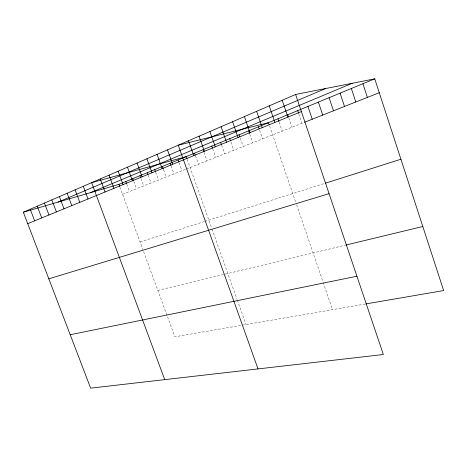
<?xml version="1.0" encoding="UTF-8"?>
<svg xmlns="http://www.w3.org/2000/svg" width="467" height="467" viewBox="0 0 467 467"><rect width="100%" height="100%" fill="white"/><g stroke="black" fill="none" stroke-linecap="round" stroke-linejoin="round"><path stroke-width="0.35" stroke-dasharray="2.33 1.75" d="M122.552 194.266L185.72 169.276M186.345 169.025L303.906 122.512M140.059 241.953L203.997 221.679M204.692 221.457L324.618 183.438M157.846 290.404L345.446 245.157M365.317 304.023L174.88 336.783L143.042 250.073M119.891 187.01L142.791 249.401M126.761 184.208L129.447 191.54M140.946 178.423L143.667 185.913M133.784 181.342L136.487 188.756M148.197 175.265L151.004 183.011M163.532 169.76L166.147 177.016M155.669 172.218L158.494 180.046M171.091 165.919L173.963 173.928M187.197 159.346L211.808 228.456M212.036 229.099L237.09 299.464M237.329 300.147L246.021 324.547M179.054 162.668L181.949 170.764M195.469 155.785L198.463 164.232M203.98 152.306L207.004 160.852M221.603 145.109L224.668 153.865M212.689 148.745L215.736 157.402M230.961 142.061L233.815 150.246M240.231 138.063L243.179 146.545M249.798 134.163L252.764 142.75M259.594 130.17L262.582 138.862M279.161 122.191L282.202 131.104M269.628 126.078L295.932 202.853M296.615 204.844L322.966 281.759M323.193 282.424L332.527 309.662M288.851 118.028L291.98 127.234M298.839 113.96L301.986 123.276"/><path stroke-width="0.7" d="M295.605 94.457L383.343 354.517L90.633 388.147L23.35 212.205L295.605 94.457L374.756 78.853L443.65 290.55L366.029 303.9M58.159 202.071L325.616 88.543M90.493 192.655L352.258 83.289M23.35 212.205L118.922 184.372L374.756 78.853M27.734 223.664L301.384 111.584M304.548 122.261L379.262 92.7M325.306 183.216L400.919 159.241M48.825 278.822L329.072 193.653M346.152 244.988L422.804 226.501M70.213 334.74L356.928 276.225M30.221 209.234L34.64 220.833M44.458 203.075L48.959 214.966M37.249 206.192L41.715 217.937M51.837 199.888L56.384 211.93M67.16 193.256L71.795 205.614M59.402 196.613L63.997 208.813M75.117 189.818L79.793 202.339M164.723 379.636L91.649 182.667L186.228 156.614L186.958 158.663M83.278 186.286L88 198.977M100.247 178.949L105.069 191.99M118.922 184.372L119.645 186.351M109.08 175.131L113.948 188.353M125.786 181.54L126.522 183.543M118.151 171.208L123.066 184.617M137.059 163.03L142.073 176.83M139.954 175.697L140.695 177.74M132.797 178.651L133.539 180.671M127.473 167.174L132.441 180.776M146.912 158.762L151.985 172.772M147.263 172.685L147.963 174.623M162.347 166.462L163.292 169.101M157.058 154.379L162.177 168.599M154.723 169.609L155.429 171.564M167.495 149.866L172.667 164.302M170.134 163.252L170.852 165.254M258.023 368.912L178.248 145.214L268.472 122.693L269.167 124.724M178.09 159.971L178.814 161.991M194.546 153.182L195.235 155.132M188.505 140.777L193.782 155.651M199.053 136.218L204.383 151.314M203.052 149.673L203.746 151.647M220.657 142.412L221.364 144.431M209.905 131.525L215.293 146.842M211.755 146.083L212.456 148.08M229.77 138.652L230.482 140.701M221.078 126.691L226.513 142.248M239.098 134.805L239.781 136.761M232.578 121.718L238.071 137.514M244.422 116.592L249.973 132.64M248.654 130.865L249.565 133.504M256.634 111.315L262.238 127.614M258.444 126.826L259.132 128.834M277.993 118.764L278.927 121.508M269.22 105.869L274.882 122.436M287.736 114.742L288.408 116.715M282.202 100.253L287.923 117.094M297.712 110.632L298.611 113.294M307.928 106.418L312.236 119.219M318.395 102.104L322.732 115.069M329.112 97.679L333.485 110.813M340.099 93.149L344.5 106.453M351.359 88.502L355.796 101.987M362.912 83.739L367.383 97.399"/></g></svg>
